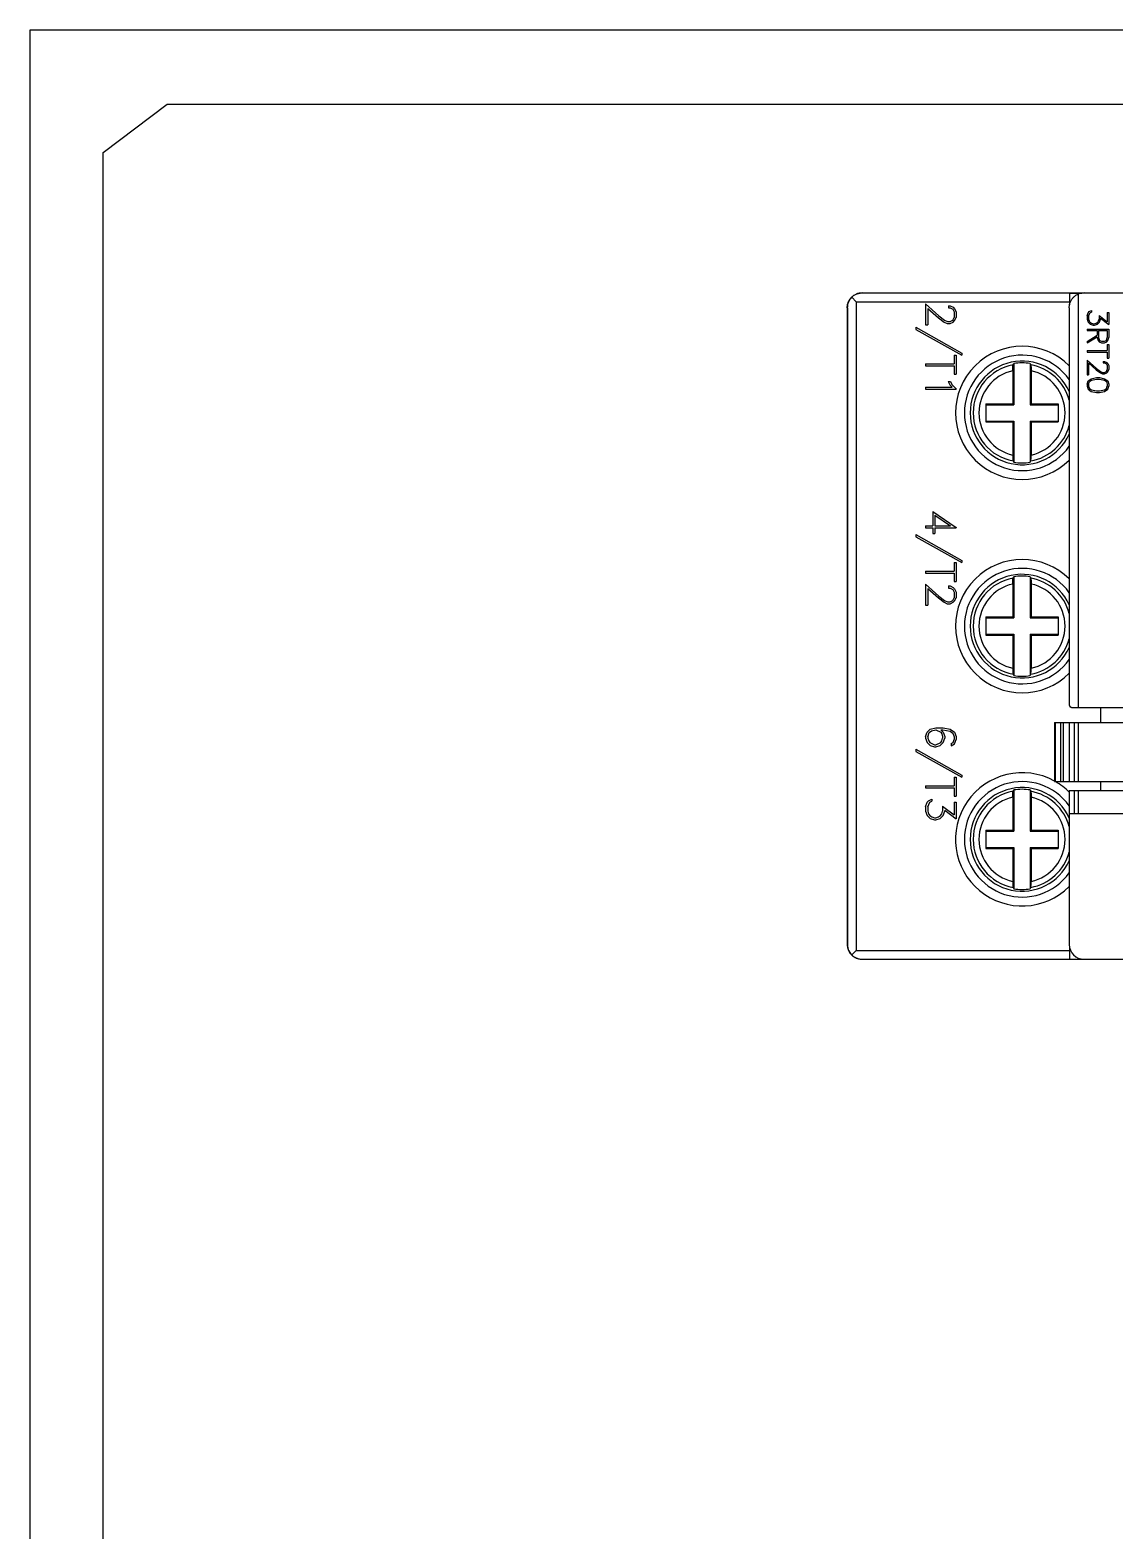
# Model space of a CAD drawing. Header units: millimetres. Extents: x -72 to 2978, y -1067 to 2817.
# Drawn here: x 1420.3 to 1493.6, y 834.1 to 935.5 of the extents above; entities that cross this region are included whole.
import ezdxf

# ---------------------------------------------------------------- set-up
doc = ezdxf.new("R2010")
doc.units = ezdxf.units.MM
doc.layers.add('10000_FRONT', color=7, linetype='Continuous')

msp = doc.modelspace()

# ---------------------------------------------------------------- linework, layer by layer
for p, q in [((1420.29, 935.51), (1729.28, 935.51)), ((1420.29, 635.51), (1420.29, 935.51))]:
    msp.add_line(p, q)
at = {"color": 30, "true_color": 0xf8991e}
for p, q in [((1425.22, 927.23), (1429.55, 930.51)), ((1429.55, 930.51), (1721.75, 930.51)), ((1425.22, 641.64), (1425.22, 927.23))]:
    msp.add_line(p, q, dxfattribs=at)
at = {"layer": '10000_FRONT', "color": 7, "linetype": 'Continuous', "lineweight": 25}
for p, q in [((1475.66, 917.33), (1475.69, 917.37)), ((1475.67, 917.33), (1475.7, 917.38)), ((1475.69, 917.37), (1475.72, 917.41)), ((1475.7, 917.38), (1475.74, 917.42)), ((1475.72, 917.41), (1475.76, 917.45)), ((1475.74, 917.42), (1475.78, 917.46)), ((1475.76, 917.45), (1475.8, 917.49)), ((1475.78, 917.46), (1475.82, 917.5)), ((1475.78, 917.46), (1476.09, 917.15)), ((1475.8, 917.49), (1475.84, 917.52)), ((1475.82, 917.5), (1475.86, 917.54)), ((1475.84, 917.52), (1475.88, 917.56)), ((1475.86, 917.54), (1475.91, 917.57)), ((1475.88, 917.56), (1475.93, 917.59)), ((1475.91, 917.57), (1475.95, 917.6)), ((1475.93, 917.59), (1475.98, 917.62)), ((1475.95, 917.6), (1476, 917.62)), ((1475.98, 917.62), (1476.03, 917.65)), ((1476, 917.62), (1476.04, 917.65)), ((1476.03, 917.65), (1476.08, 917.67)), ((1476.04, 917.65), (1476.09, 917.67)), ((1476.08, 917.67), (1476.08, 917.67)), ((1476.09, 917.67), (1476.14, 917.69)), ((1476.14, 917.69), (1476.19, 917.71)), ((1476.19, 917.71), (1476.24, 917.72)), ((1476.24, 917.72), (1476.29, 917.73)), ((1476.29, 917.73), (1476.34, 917.74)), ((1476.34, 917.74), (1476.39, 917.75)), ((1476.39, 917.75), (1476.44, 917.75)), ((1476.44, 917.75), (1476.49, 917.75)), ((1476.48, 917.75), (1476.49, 917.75)), ((1476.49, 917.75), (1490.49, 917.75)), ((1490.49, 917.75), (1490.49, 917.15)), ((1490.49, 917.75), (1544.47, 917.75)), ((1490.49, 917.74), (1491.33, 917.74)), ((1490.65, 917.33), (1490.68, 917.37)), ((1490.68, 917.37), (1490.71, 917.41)), ((1490.71, 917.41), (1490.75, 917.45)), ((1490.75, 917.45), (1490.79, 917.49)), ((1490.79, 917.49), (1490.83, 917.52)), ((1490.83, 917.52), (1490.87, 917.56)), ((1490.87, 917.56), (1490.92, 917.59)), ((1490.92, 917.59), (1490.97, 917.62)), ((1490.97, 917.62), (1491.02, 917.65)), ((1491.02, 917.65), (1491.07, 917.67)), ((1491.07, 917.67), (1491.07, 889.75)), ((1492.58, 917.75), (1492.58, 917.75)), ((1475.48, 916.84), (1475.49, 916.89)), ((1475.48, 916.8), (1475.48, 916.84)), ((1475.48, 916.75), (1475.48, 916.8)), ((1475.48, 916.75), (1475.48, 873.76)), ((1475.49, 916.93), (1475.5, 916.98)), ((1475.49, 916.89), (1475.49, 916.93)), ((1475.49, 916.85), (1475.5, 916.9)), ((1475.49, 916.8), (1475.49, 916.85)), ((1475.49, 916.75), (1475.49, 916.8)), ((1475.49, 916.75), (1475.49, 873.75)), ((1475.5, 916.98), (1475.52, 917.03)), ((1475.5, 916.9), (1475.51, 916.95)), ((1475.51, 916.95), (1475.52, 917)), ((1475.52, 917.03), (1475.53, 917.07)), ((1475.52, 917), (1475.53, 917.05)), ((1475.53, 917.07), (1475.55, 917.12)), ((1475.53, 917.05), (1475.55, 917.1)), ((1475.55, 917.12), (1475.56, 917.16)), ((1475.55, 917.1), (1475.57, 917.15)), ((1475.56, 917.16), (1475.59, 917.21)), ((1475.57, 917.15), (1475.59, 917.2)), ((1475.59, 917.21), (1475.61, 917.25)), ((1475.59, 917.2), (1475.62, 917.24)), ((1475.61, 917.25), (1475.63, 917.29)), ((1475.62, 917.24), (1475.64, 917.29)), ((1475.63, 917.29), (1475.66, 917.33)), ((1475.64, 917.29), (1475.67, 917.33)), ((1476.09, 917.15), (1476.09, 873.35)), ((1476.09, 917.15), (1490.49, 917.15)), ((1480.77, 917.01), (1480.77, 915.59)), ((1480.77, 917.01), (1481.67, 916.2)), ((1480.91, 916.71), (1480.91, 915.59)), ((1480.91, 916.71), (1481.64, 916.08)), ((1482.31, 916.88), (1482.31, 916.74)), ((1482.31, 916.88), (1482.43, 916.88)), ((1482.31, 916.74), (1482.42, 916.74)), ((1482.42, 916.74), (1482.6, 916.65)), ((1482.43, 916.88), (1482.63, 916.78)), ((1482.6, 916.65), (1482.69, 916.47)), ((1482.63, 916.78), (1482.73, 916.68)), ((1482.69, 916.47), (1482.69, 916.1)), ((1482.73, 916.68), (1482.83, 916.48)), ((1482.83, 916.48), (1482.83, 916.09)), ((1490.47, 916.84), (1490.48, 916.89)), ((1490.47, 916.8), (1490.47, 916.84)), ((1490.47, 916.75), (1490.47, 916.8)), ((1490.47, 916.75), (1490.47, 889.95)), ((1490.48, 916.93), (1490.49, 916.98)), ((1490.48, 916.89), (1490.48, 916.93)), ((1490.49, 917.15), (1490.49, 916.95)), ((1490.49, 916.98), (1490.51, 917.03)), ((1490.51, 917.03), (1490.52, 917.07)), ((1490.52, 917.07), (1490.54, 917.12)), ((1490.54, 917.12), (1490.55, 917.16)), ((1490.55, 917.16), (1490.58, 917.21)), ((1490.58, 917.21), (1490.6, 917.25)), ((1490.6, 917.25), (1490.62, 917.29)), ((1490.62, 917.29), (1490.65, 917.33)), ((1491.67, 916.2), (1491.74, 916.41)), ((1491.74, 916.41), (1491.81, 916.49)), ((1491.77, 916.19), (1491.88, 916.42)), ((1491.81, 916.49), (1491.97, 916.57)), ((1491.88, 916.42), (1491.97, 916.46)), ((1491.97, 916.57), (1491.97, 916.46)), ((1493.04, 916.42), (1493.04, 915.8)), ((1493.04, 916.42), (1493.14, 916.42)), ((1493.14, 916.42), (1493.14, 915.61)), ((1480.1, 915.44), (1480.1, 915.29)), ((1480.1, 915.44), (1483.22, 913.69)), ((1480.77, 915.59), (1480.91, 915.59)), ((1481.64, 916.08), (1482.03, 915.78)), ((1481.67, 916.2), (1482.05, 915.92)), ((1482.03, 915.78), (1482.23, 915.69)), ((1482.05, 915.92), (1482.24, 915.83)), ((1482.23, 915.69), (1482.43, 915.69)), ((1482.24, 915.83), (1482.42, 915.83)), ((1482.42, 915.83), (1482.6, 915.92)), ((1482.43, 915.69), (1482.63, 915.78)), ((1482.6, 915.92), (1482.69, 916.1)), ((1482.63, 915.78), (1482.73, 915.89)), ((1482.73, 915.89), (1482.83, 916.09)), ((1491.67, 916.2), (1491.67, 915.99)), ((1491.67, 915.99), (1491.74, 915.78)), ((1491.74, 915.78), (1491.88, 915.64)), ((1491.77, 916.19), (1491.77, 915.99)), ((1491.77, 915.99), (1491.81, 915.86)), ((1491.81, 915.86), (1491.87, 915.77)), ((1491.87, 915.77), (1491.97, 915.71)), ((1491.88, 915.64), (1492.09, 915.57)), ((1491.97, 915.71), (1492.1, 915.66)), ((1492.09, 915.57), (1492.17, 915.57)), ((1492.1, 915.66), (1492.16, 915.66)), ((1492.16, 915.66), (1492.29, 915.71)), ((1492.17, 915.57), (1492.38, 915.64)), ((1492.29, 915.71), (1492.39, 915.77)), ((1492.38, 915.64), (1492.52, 915.78)), ((1492.39, 915.77), (1492.45, 915.86)), ((1492.45, 915.86), (1492.49, 915.99)), ((1492.49, 916.23), (1492.49, 915.99)), ((1492.49, 916.23), (1493.04, 915.8)), ((1492.52, 915.78), (1492.59, 915.99)), ((1492.59, 916.04), (1492.59, 915.99)), ((1492.59, 916.04), (1493.14, 915.61)), ((1480.1, 915.29), (1483.22, 913.54)), ((1491.67, 915.31), (1491.67, 915.21)), ((1491.67, 915.31), (1493.14, 915.31)), ((1491.67, 915.21), (1492.36, 915.21)), ((1491.67, 914.48), (1492.36, 914.89)), ((1491.67, 914.38), (1492.36, 914.79)), ((1491.67, 914.48), (1491.67, 914.38)), ((1492.36, 915.21), (1492.36, 914.89)), ((1492.36, 914.79), (1492.36, 914.74)), ((1492.36, 914.74), (1492.43, 914.53)), ((1492.43, 914.53), (1492.5, 914.46)), ((1492.45, 915.21), (1492.45, 914.75)), ((1492.45, 915.21), (1493.04, 915.21)), ((1492.45, 914.75), (1492.52, 914.55)), ((1492.5, 914.46), (1492.64, 914.39)), ((1492.52, 914.55), (1492.65, 914.49)), ((1492.64, 914.39), (1492.85, 914.39)), ((1492.65, 914.49), (1492.85, 914.49)), ((1492.85, 914.49), (1492.98, 914.55)), ((1492.85, 914.39), (1493, 914.46)), ((1492.98, 914.55), (1493.04, 914.75)), ((1493, 914.46), (1493.07, 914.53)), ((1493.04, 915.21), (1493.04, 914.75)), ((1493.07, 914.53), (1493.14, 914.74)), ((1493.14, 915.31), (1493.14, 914.74)), ((1482.69, 913.55), (1482.69, 912.97)), ((1482.69, 913.55), (1482.83, 913.55)), ((1482.83, 913.55), (1482.83, 912.26)), ((1483.22, 913.69), (1483.22, 913.54)), ((1491.67, 913.86), (1491.67, 913.76)), ((1491.67, 913.86), (1493.04, 913.86)), ((1491.67, 913.76), (1493.04, 913.76)), ((1493.04, 914.27), (1493.04, 913.86)), ((1493.04, 914.27), (1493.14, 914.27)), ((1493.04, 913.76), (1493.04, 913.35)), ((1493.04, 913.35), (1493.14, 913.35)), ((1493.14, 914.27), (1493.14, 913.35)), ((1480.77, 912.97), (1480.77, 912.83)), ((1480.77, 912.97), (1482.69, 912.97)), ((1480.77, 912.83), (1482.69, 912.83)), ((1482.69, 912.83), (1482.69, 912.26)), ((1486.66, 912.6), (1486.67, 912.62)), ((1486.66, 912.57), (1486.66, 912.6)), ((1486.66, 912.55), (1486.66, 912.57)), ((1486.66, 912.52), (1486.66, 912.55)), ((1486.66, 912.49), (1486.66, 912.52)), ((1486.66, 912.49), (1486.66, 910.27)), ((1486.67, 912.85), (1486.68, 912.86)), ((1486.67, 912.83), (1486.67, 912.85)), ((1486.67, 912.81), (1486.67, 912.83)), ((1486.67, 912.8), (1486.67, 912.81)), ((1486.67, 912.78), (1486.67, 912.8)), ((1486.67, 912.76), (1486.67, 912.78)), ((1486.67, 912.74), (1486.67, 912.76)), ((1486.67, 912.72), (1486.67, 912.74)), ((1486.67, 912.69), (1486.67, 912.72)), ((1486.67, 912.67), (1486.67, 912.69)), ((1486.67, 912.65), (1486.67, 912.67)), ((1486.67, 912.62), (1486.67, 912.65)), ((1486.68, 912.9), (1486.69, 912.92)), ((1486.68, 912.9), (1486.68, 912.9)), ((1486.68, 912.89), (1486.68, 912.9)), ((1486.68, 912.89), (1486.68, 912.89)), ((1486.68, 912.88), (1486.68, 912.89)), ((1486.68, 912.87), (1486.68, 912.88)), ((1486.68, 912.86), (1486.68, 912.87)), ((1486.69, 912.92), (1486.7, 912.93)), ((1486.7, 912.94), (1486.71, 912.95)), ((1486.7, 912.93), (1486.7, 912.94)), ((1486.71, 912.96), (1486.72, 912.97)), ((1486.71, 912.95), (1486.71, 912.96)), ((1486.72, 912.97), (1486.73, 912.99)), ((1486.73, 912.99), (1486.73, 910.2)), ((1487.83, 912.99), (1487.83, 910.2)), ((1487.83, 912.99), (1487.83, 912.97)), ((1487.83, 912.97), (1487.84, 912.96)), ((1487.84, 912.96), (1487.85, 912.95)), ((1487.85, 912.95), (1487.85, 912.94)), ((1487.85, 912.94), (1487.86, 912.93)), ((1487.86, 912.93), (1487.86, 912.92)), ((1487.86, 912.92), (1487.87, 912.9)), ((1487.87, 912.9), (1487.87, 912.89)), ((1487.87, 912.9), (1487.87, 912.9)), ((1487.87, 912.89), (1487.88, 912.88)), ((1487.88, 912.88), (1487.88, 912.87)), ((1487.88, 912.87), (1487.88, 912.86)), ((1487.88, 912.86), (1487.88, 912.84)), ((1487.88, 912.84), (1487.88, 912.82)), ((1487.88, 912.82), (1487.88, 912.8)), ((1487.88, 912.8), (1487.88, 912.78)), ((1487.88, 912.78), (1487.89, 912.76)), ((1487.89, 912.76), (1487.89, 912.73)), ((1487.89, 912.73), (1487.89, 912.7)), ((1487.89, 912.7), (1487.89, 912.68)), ((1487.89, 912.68), (1487.89, 912.65)), ((1487.89, 912.65), (1487.89, 912.62)), ((1487.89, 912.62), (1487.89, 912.59)), ((1487.89, 912.59), (1487.89, 912.56)), ((1487.89, 912.56), (1487.89, 912.52)), ((1487.89, 912.52), (1487.89, 912.49)), ((1487.89, 912.49), (1487.89, 910.27)), ((1491.67, 913.22), (1491.67, 912.21)), ((1491.67, 913.22), (1492.31, 912.65)), ((1491.77, 913.02), (1491.77, 912.21)), ((1491.77, 913.02), (1492.29, 912.56)), ((1492.29, 912.56), (1492.57, 912.35)), ((1492.31, 912.65), (1492.58, 912.45)), ((1492.57, 912.35), (1492.71, 912.28)), ((1492.58, 912.45), (1492.72, 912.38)), ((1492.72, 912.38), (1492.85, 912.38)), ((1492.77, 913.13), (1492.77, 913.04)), ((1492.77, 913.13), (1492.86, 913.13)), ((1492.77, 913.04), (1492.85, 913.04)), ((1492.85, 913.04), (1492.98, 912.97)), ((1492.85, 912.38), (1492.98, 912.44)), ((1492.85, 912.28), (1493, 912.35)), ((1492.86, 913.13), (1493, 913.06)), ((1492.98, 912.97), (1493.04, 912.84)), ((1492.98, 912.44), (1493.04, 912.57)), ((1493, 913.06), (1493.07, 912.99)), ((1493, 912.35), (1493.07, 912.42)), ((1493.04, 912.84), (1493.04, 912.57)), ((1493.07, 912.99), (1493.14, 912.85)), ((1493.07, 912.42), (1493.14, 912.57)), ((1493.14, 912.85), (1493.14, 912.57)), ((1480.77, 911.38), (1480.77, 911.25)), ((1480.77, 911.38), (1482.56, 911.38)), ((1482.29, 911.77), (1482.41, 911.54)), ((1482.29, 911.77), (1482.44, 911.77)), ((1482.41, 911.54), (1482.56, 911.38)), ((1482.44, 911.77), (1482.54, 911.57)), ((1482.54, 911.57), (1482.83, 911.27)), ((1482.69, 912.26), (1482.83, 912.26)), ((1491.67, 912.21), (1491.77, 912.21)), ((1491.67, 911.6), (1491.74, 911.81)), ((1491.67, 911.6), (1491.67, 911.46)), ((1491.67, 911.46), (1491.74, 911.25)), ((1491.74, 911.81), (1491.95, 911.96)), ((1491.77, 911.6), (1491.83, 911.77)), ((1491.77, 911.6), (1491.77, 911.46)), ((1491.77, 911.46), (1491.83, 911.29)), ((1491.83, 911.77), (1491.97, 911.86)), ((1491.83, 911.29), (1491.97, 911.2)), ((1491.95, 911.96), (1492.3, 912.03)), ((1491.97, 911.86), (1492.31, 911.93)), ((1492.3, 912.03), (1492.51, 912.03)), ((1492.31, 911.93), (1492.51, 911.93)), ((1492.51, 912.03), (1492.86, 911.96)), ((1492.51, 911.93), (1492.85, 911.86)), ((1492.71, 912.28), (1492.85, 912.28)), ((1492.85, 911.86), (1492.99, 911.77)), ((1492.85, 911.2), (1492.99, 911.29)), ((1492.86, 911.96), (1493.07, 911.81)), ((1492.99, 911.77), (1493.04, 911.6)), ((1492.99, 911.29), (1493.04, 911.46)), ((1493.04, 911.6), (1493.04, 911.46)), ((1493.07, 911.81), (1493.14, 911.6)), ((1493.07, 911.25), (1493.14, 911.46)), ((1493.14, 911.6), (1493.14, 911.46)), ((1480.77, 911.25), (1482.83, 911.25)), ((1482.83, 911.27), (1482.83, 911.25)), ((1491.74, 911.25), (1491.95, 911.1)), ((1491.95, 911.1), (1492.3, 911.03)), ((1491.97, 911.2), (1492.31, 911.13)), ((1492.3, 911.03), (1492.51, 911.03)), ((1492.31, 911.13), (1492.51, 911.13)), ((1492.51, 911.13), (1492.85, 911.2)), ((1492.51, 911.03), (1492.86, 911.1)), ((1492.86, 911.1), (1493.07, 911.25)), ((1484.83, 910.27), (1484.83, 909.04)), ((1484.83, 910.27), (1486.66, 910.27)), ((1484.83, 910.2), (1486.73, 910.2)), ((1486.66, 910.27), (1486.73, 910.2)), ((1487.83, 910.2), (1487.89, 910.27)), ((1487.83, 910.2), (1489.73, 910.2)), ((1487.89, 910.27), (1489.73, 910.27)), ((1489.73, 910.27), (1489.73, 909.04)), ((1484.83, 909.1), (1486.73, 909.1)), ((1484.83, 909.04), (1486.66, 909.04)), ((1486.66, 909.04), (1486.73, 909.1)), ((1486.66, 909.04), (1486.66, 906.81)), ((1486.73, 909.1), (1486.73, 906.32)), ((1487.83, 909.1), (1487.83, 906.32)), ((1487.83, 909.1), (1487.89, 909.04)), ((1487.83, 909.1), (1489.73, 909.1)), ((1487.89, 909.04), (1487.89, 906.81)), ((1487.89, 909.04), (1489.73, 909.04)), ((1486.66, 906.81), (1486.66, 906.78)), ((1486.66, 906.78), (1486.66, 906.75)), ((1486.66, 906.75), (1486.66, 906.72)), ((1486.66, 906.72), (1486.67, 906.69)), ((1486.67, 906.69), (1486.67, 906.66)), ((1486.67, 906.66), (1486.67, 906.63)), ((1486.67, 906.63), (1486.67, 906.6)), ((1486.67, 906.6), (1486.67, 906.57)), ((1486.67, 906.57), (1486.67, 906.55)), ((1486.67, 906.55), (1486.67, 906.53)), ((1486.67, 906.53), (1486.67, 906.5)), ((1486.67, 906.5), (1486.67, 906.48)), ((1486.67, 906.48), (1486.67, 906.46)), ((1486.67, 906.46), (1486.68, 906.45)), ((1486.68, 906.45), (1486.68, 906.43)), ((1486.68, 906.43), (1486.68, 906.42)), ((1486.68, 906.42), (1486.68, 906.41)), ((1486.68, 906.41), (1486.68, 906.41)), ((1486.68, 906.41), (1486.68, 906.4)), ((1486.68, 906.4), (1486.69, 906.39)), ((1486.69, 906.39), (1486.7, 906.38)), ((1486.7, 906.38), (1486.7, 906.37)), ((1486.7, 906.37), (1486.71, 906.36)), ((1486.71, 906.36), (1486.71, 906.34)), ((1486.71, 906.34), (1486.72, 906.33)), ((1486.72, 906.33), (1486.73, 906.32)), ((1487.83, 906.33), (1487.84, 906.34)), ((1487.83, 906.32), (1487.83, 906.33)), ((1487.84, 906.34), (1487.85, 906.36)), ((1487.85, 906.37), (1487.86, 906.38)), ((1487.85, 906.36), (1487.85, 906.37)), ((1487.86, 906.39), (1487.87, 906.4)), ((1487.86, 906.38), (1487.86, 906.39)), ((1487.87, 906.41), (1487.88, 906.42)), ((1487.87, 906.4), (1487.87, 906.41)), ((1487.87, 906.41), (1487.87, 906.41)), ((1487.88, 906.53), (1487.89, 906.55)), ((1487.88, 906.51), (1487.88, 906.53)), ((1487.88, 906.49), (1487.88, 906.51)), ((1487.88, 906.48), (1487.88, 906.49)), ((1487.88, 906.46), (1487.88, 906.48)), ((1487.88, 906.45), (1487.88, 906.46)), ((1487.88, 906.44), (1487.88, 906.45)), ((1487.88, 906.43), (1487.88, 906.44)), ((1487.88, 906.42), (1487.88, 906.43)), ((1487.89, 906.79), (1487.89, 906.81)), ((1487.89, 906.76), (1487.89, 906.79)), ((1487.89, 906.73), (1487.89, 906.76)), ((1487.89, 906.71), (1487.89, 906.73)), ((1487.89, 906.68), (1487.89, 906.71)), ((1487.89, 906.66), (1487.89, 906.68)), ((1487.89, 906.64), (1487.89, 906.66)), ((1487.89, 906.61), (1487.89, 906.64)), ((1487.89, 906.59), (1487.89, 906.61)), ((1487.89, 906.57), (1487.89, 906.59)), ((1487.89, 906.55), (1487.89, 906.57)), ((1481.26, 903), (1481.26, 902.02)), ((1481.26, 903), (1482.83, 901.91)), ((1481.4, 902.75), (1481.4, 902.02)), ((1481.4, 902.75), (1482.46, 902.02)), ((1480.1, 901.44), (1480.1, 901.29)), ((1480.1, 901.44), (1483.22, 899.69)), ((1480.1, 901.29), (1483.22, 899.54)), ((1480.77, 902.02), (1480.77, 901.88)), ((1480.77, 902.02), (1481.26, 902.02)), ((1480.77, 901.88), (1481.26, 901.88)), ((1481.26, 901.88), (1481.26, 901.5)), ((1481.26, 901.5), (1481.4, 901.5)), ((1481.4, 902.02), (1482.46, 902.02)), ((1481.4, 901.88), (1481.4, 901.5)), ((1481.4, 901.88), (1482.83, 901.88)), ((1482.83, 901.91), (1482.83, 901.88)), ((1482.69, 899.55), (1482.69, 898.97)), ((1482.69, 899.55), (1482.83, 899.55)), ((1482.83, 899.55), (1482.83, 898.26)), ((1483.22, 899.69), (1483.22, 899.54)), ((1480.77, 898.97), (1480.77, 898.83)), ((1480.77, 898.97), (1482.69, 898.97)), ((1480.77, 898.83), (1482.69, 898.83)), ((1482.69, 898.83), (1482.69, 898.26)), ((1482.69, 898.26), (1482.83, 898.26)), ((1486.66, 898.2), (1486.67, 898.22)), ((1486.66, 898.17), (1486.66, 898.2)), ((1486.66, 898.15), (1486.66, 898.17)), ((1486.66, 898.12), (1486.66, 898.15)), ((1486.66, 898.09), (1486.66, 898.12)), ((1486.67, 898.45), (1486.68, 898.46)), ((1486.67, 898.43), (1486.67, 898.45)), ((1486.67, 898.41), (1486.67, 898.43)), ((1486.67, 898.4), (1486.67, 898.41)), ((1486.67, 898.38), (1486.67, 898.4)), ((1486.67, 898.36), (1486.67, 898.38)), ((1486.67, 898.34), (1486.67, 898.36)), ((1486.67, 898.32), (1486.67, 898.34)), ((1486.67, 898.29), (1486.67, 898.32)), ((1486.67, 898.27), (1486.67, 898.29)), ((1486.67, 898.25), (1486.67, 898.27)), ((1486.67, 898.22), (1486.67, 898.25)), ((1486.68, 898.5), (1486.69, 898.52)), ((1486.68, 898.5), (1486.68, 898.5)), ((1486.68, 898.49), (1486.68, 898.5)), ((1486.68, 898.49), (1486.68, 898.49)), ((1486.68, 898.48), (1486.68, 898.49)), ((1486.68, 898.47), (1486.68, 898.48)), ((1486.68, 898.46), (1486.68, 898.47)), ((1486.69, 898.52), (1486.7, 898.53)), ((1486.7, 898.54), (1486.71, 898.55)), ((1486.7, 898.53), (1486.7, 898.54)), ((1486.71, 898.56), (1486.72, 898.57)), ((1486.71, 898.55), (1486.71, 898.56)), ((1486.72, 898.57), (1486.73, 898.59)), ((1486.73, 898.59), (1486.73, 895.8)), ((1487.83, 898.59), (1487.83, 895.8)), ((1487.83, 898.59), (1487.83, 898.57)), ((1487.83, 898.57), (1487.84, 898.56)), ((1487.84, 898.56), (1487.85, 898.55)), ((1487.85, 898.55), (1487.85, 898.54)), ((1487.85, 898.54), (1487.86, 898.53)), ((1487.86, 898.53), (1487.86, 898.52)), ((1487.86, 898.52), (1487.87, 898.5)), ((1487.87, 898.5), (1487.87, 898.49)), ((1487.87, 898.5), (1487.87, 898.5)), ((1487.87, 898.49), (1487.88, 898.48)), ((1487.88, 898.48), (1487.88, 898.47)), ((1487.88, 898.47), (1487.88, 898.46)), ((1487.88, 898.46), (1487.88, 898.44)), ((1487.88, 898.44), (1487.88, 898.42)), ((1487.88, 898.42), (1487.88, 898.4)), ((1487.88, 898.4), (1487.88, 898.38)), ((1487.88, 898.38), (1487.89, 898.36)), ((1487.89, 898.36), (1487.89, 898.33)), ((1487.89, 898.33), (1487.89, 898.3)), ((1487.89, 898.3), (1487.89, 898.28)), ((1487.89, 898.28), (1487.89, 898.25)), ((1487.89, 898.25), (1487.89, 898.22)), ((1487.89, 898.22), (1487.89, 898.19)), ((1487.89, 898.19), (1487.89, 898.16)), ((1487.89, 898.16), (1487.89, 898.12)), ((1487.89, 898.12), (1487.89, 898.09)), ((1480.77, 898.08), (1480.77, 896.66)), ((1480.77, 898.08), (1481.67, 897.28)), ((1480.91, 897.79), (1480.91, 896.66)), ((1480.91, 897.79), (1481.64, 897.15)), ((1481.64, 897.15), (1482.03, 896.86)), ((1481.67, 897.28), (1482.05, 896.99)), ((1482.31, 897.96), (1482.31, 897.82)), ((1482.31, 897.96), (1482.43, 897.96)), ((1482.31, 897.82), (1482.42, 897.82)), ((1482.42, 897.82), (1482.6, 897.72)), ((1482.43, 897.96), (1482.63, 897.86)), ((1482.6, 897.72), (1482.69, 897.54)), ((1482.6, 896.99), (1482.69, 897.17)), ((1482.63, 897.86), (1482.73, 897.76)), ((1482.69, 897.54), (1482.69, 897.17)), ((1482.73, 897.76), (1482.83, 897.55)), ((1482.73, 896.96), (1482.83, 897.16)), ((1482.83, 897.55), (1482.83, 897.16)), ((1486.66, 898.09), (1486.66, 895.87)), ((1487.89, 898.09), (1487.89, 895.87)), ((1480.77, 896.66), (1480.91, 896.66)), ((1482.03, 896.86), (1482.23, 896.76)), ((1482.05, 896.99), (1482.24, 896.9)), ((1482.23, 896.76), (1482.43, 896.76)), ((1482.24, 896.9), (1482.42, 896.9)), ((1482.42, 896.9), (1482.6, 896.99)), ((1482.43, 896.76), (1482.63, 896.86)), ((1482.63, 896.86), (1482.73, 896.96)), ((1484.83, 895.87), (1484.83, 894.64)), ((1484.83, 895.87), (1486.66, 895.87)), ((1484.83, 895.8), (1486.73, 895.8)), ((1486.66, 895.87), (1486.73, 895.8)), ((1487.83, 895.8), (1487.89, 895.87)), ((1487.83, 895.8), (1489.73, 895.8)), ((1487.89, 895.87), (1489.73, 895.87)), ((1489.73, 895.87), (1489.73, 894.64)), ((1484.83, 894.7), (1486.73, 894.7)), ((1484.83, 894.64), (1486.66, 894.64)), ((1486.66, 894.64), (1486.73, 894.7)), ((1486.66, 894.64), (1486.66, 892.41)), ((1486.73, 894.7), (1486.73, 891.92)), ((1487.83, 894.7), (1487.83, 891.92)), ((1487.83, 894.7), (1487.89, 894.64)), ((1487.83, 894.7), (1489.73, 894.7)), ((1487.89, 894.64), (1487.89, 892.41)), ((1487.89, 894.64), (1489.73, 894.64)), ((1486.66, 892.41), (1486.66, 892.38)), ((1486.66, 892.38), (1486.66, 892.35)), ((1486.66, 892.35), (1486.66, 892.32)), ((1486.66, 892.32), (1486.67, 892.29)), ((1486.67, 892.29), (1486.67, 892.26)), ((1486.67, 892.26), (1486.67, 892.23)), ((1486.67, 892.23), (1486.67, 892.2)), ((1486.67, 892.2), (1486.67, 892.17)), ((1486.67, 892.17), (1486.67, 892.15)), ((1486.67, 892.15), (1486.67, 892.13)), ((1486.67, 892.13), (1486.67, 892.1)), ((1486.67, 892.1), (1486.67, 892.08)), ((1486.67, 892.08), (1486.67, 892.06)), ((1486.67, 892.06), (1486.68, 892.05)), ((1486.68, 892.05), (1486.68, 892.03)), ((1486.68, 892.03), (1486.68, 892.02)), ((1487.88, 892.13), (1487.89, 892.15)), ((1487.88, 892.11), (1487.88, 892.13)), ((1487.88, 892.09), (1487.88, 892.11)), ((1487.88, 892.08), (1487.88, 892.09)), ((1487.88, 892.06), (1487.88, 892.08)), ((1487.88, 892.05), (1487.88, 892.06)), ((1487.88, 892.04), (1487.88, 892.05)), ((1487.88, 892.03), (1487.88, 892.04)), ((1487.89, 892.39), (1487.89, 892.41)), ((1487.89, 892.36), (1487.89, 892.39)), ((1487.89, 892.33), (1487.89, 892.36)), ((1487.89, 892.31), (1487.89, 892.33)), ((1487.89, 892.28), (1487.89, 892.31)), ((1487.89, 892.26), (1487.89, 892.28)), ((1487.89, 892.24), (1487.89, 892.26)), ((1487.89, 892.21), (1487.89, 892.24)), ((1487.89, 892.19), (1487.89, 892.21)), ((1487.89, 892.17), (1487.89, 892.19)), ((1487.89, 892.15), (1487.89, 892.17)), ((1486.68, 892.02), (1486.68, 892.01)), ((1486.68, 892.01), (1486.68, 892.01)), ((1486.68, 892.01), (1486.68, 892)), ((1486.68, 892), (1486.69, 891.99)), ((1486.69, 891.99), (1486.7, 891.98)), ((1486.7, 891.98), (1486.7, 891.97)), ((1486.7, 891.97), (1486.71, 891.96)), ((1486.71, 891.96), (1486.71, 891.94)), ((1486.71, 891.94), (1486.72, 891.93)), ((1486.72, 891.93), (1486.73, 891.92)), ((1487.83, 891.93), (1487.84, 891.94)), ((1487.83, 891.92), (1487.83, 891.93)), ((1487.84, 891.94), (1487.85, 891.96)), ((1487.85, 891.97), (1487.86, 891.98)), ((1487.85, 891.96), (1487.85, 891.97)), ((1487.86, 891.99), (1487.87, 892)), ((1487.86, 891.98), (1487.86, 891.99)), ((1487.87, 892.01), (1487.88, 892.02)), ((1487.87, 892), (1487.87, 892.01)), ((1487.87, 892.01), (1487.87, 892.01)), ((1487.88, 892.02), (1487.88, 892.03)), ((1490.47, 889.95), (1490.47, 889.93)), ((1490.47, 889.93), (1490.47, 889.92)), ((1490.47, 889.92), (1490.47, 889.9)), ((1490.47, 889.9), (1490.48, 889.88)), ((1490.48, 889.88), (1490.49, 889.86)), ((1490.49, 889.86), (1490.5, 889.85)), ((1490.5, 889.85), (1490.51, 889.83)), ((1490.51, 889.83), (1490.52, 889.81)), ((1490.52, 889.81), (1490.54, 889.8)), ((1490.54, 889.8), (1490.56, 889.79)), ((1490.56, 889.79), (1490.57, 889.78)), ((1490.57, 889.78), (1490.6, 889.77)), ((1490.6, 889.77), (1490.62, 889.76)), ((1490.62, 889.76), (1490.64, 889.75)), ((1490.64, 889.75), (1490.67, 889.75)), ((1490.67, 889.75), (1545.27, 889.75)), ((1492.59, 889.75), (1492.59, 888.75)), ((1480.77, 887.79), (1480.87, 888.08)), ((1480.87, 888.08), (1481.07, 888.28)), ((1480.91, 887.78), (1481, 888.06)), ((1481, 888.06), (1481.17, 888.17)), ((1481.07, 888.28), (1481.46, 888.38)), ((1481.17, 888.17), (1481.46, 888.24)), ((1481.46, 888.38), (1481.95, 888.38)), ((1481.46, 888.24), (1481.79, 888.08)), ((1481.79, 888.08), (1481.86, 887.97)), ((1481.8, 888.24), (1481.96, 888.08)), ((1481.8, 888.24), (1481.94, 888.24)), ((1481.94, 888.24), (1482.42, 888.15)), ((1481.95, 888.38), (1482.43, 888.29)), ((1481.96, 888.08), (1482.06, 887.79)), ((1482.42, 888.15), (1482.61, 888.02)), ((1482.43, 888.29), (1482.73, 888.09)), ((1482.61, 888.02), (1482.69, 887.78)), ((1482.73, 888.09), (1482.83, 887.79)), ((1489.47, 888.75), (1489.47, 884.75)), ((1489.47, 888.75), (1546.47, 888.75)), ((1489.52, 888.75), (1489.52, 884.75)), ((1489.87, 888.75), (1489.87, 884.75)), ((1490.07, 888.75), (1490.07, 884.75)), ((1490.47, 888.75), (1490.47, 884.75)), ((1490.8, 888.75), (1490.8, 884.75)), ((1491.07, 888.75), (1491.07, 884.75)), ((1480.77, 887.79), (1480.77, 887.69)), ((1480.77, 887.69), (1480.87, 887.39)), ((1480.87, 887.39), (1481.07, 887.19)), ((1480.91, 887.78), (1480.91, 887.69)), ((1480.91, 887.69), (1480.98, 887.51)), ((1480.98, 887.51), (1481.05, 887.39)), ((1481.05, 887.39), (1481.38, 887.23)), ((1481.07, 887.19), (1481.37, 887.09)), ((1481.37, 887.09), (1481.47, 887.09)), ((1481.38, 887.23), (1481.46, 887.23)), ((1481.46, 887.23), (1481.79, 887.39)), ((1481.47, 887.09), (1481.76, 887.19)), ((1481.76, 887.19), (1481.96, 887.39)), ((1481.79, 887.39), (1481.86, 887.51)), ((1481.86, 887.97), (1481.92, 887.78)), ((1481.86, 887.51), (1481.92, 887.69)), ((1481.92, 887.78), (1481.92, 887.69)), ((1481.96, 887.39), (1482.06, 887.69)), ((1482.06, 887.79), (1482.06, 887.69)), ((1482.5, 887.32), (1482.62, 887.38)), ((1482.5, 887.32), (1482.5, 887.17)), ((1482.5, 887.17), (1482.73, 887.29)), ((1482.62, 887.38), (1482.69, 887.6)), ((1482.69, 887.78), (1482.69, 887.6)), ((1482.73, 887.29), (1482.83, 887.59)), ((1482.83, 887.79), (1482.83, 887.59)), ((1480.1, 886.94), (1480.1, 886.79)), ((1480.1, 886.94), (1483.22, 885.19)), ((1480.1, 886.79), (1483.22, 885.04)), ((1482.69, 885.05), (1482.69, 884.47)), ((1482.69, 885.05), (1482.83, 885.05)), ((1482.83, 885.05), (1482.83, 883.76)), ((1483.22, 885.19), (1483.22, 885.04)), ((1480.77, 884.47), (1480.77, 884.33)), ((1480.77, 884.47), (1482.69, 884.47)), ((1480.77, 884.33), (1482.69, 884.33)), ((1482.69, 884.33), (1482.69, 883.76)), ((1486.67, 884.05), (1486.68, 884.06)), ((1486.67, 884.03), (1486.67, 884.05)), ((1486.67, 884.01), (1486.67, 884.03)), ((1486.67, 884), (1486.67, 884.01)), ((1486.67, 883.98), (1486.67, 884)), ((1486.67, 883.96), (1486.67, 883.98)), ((1486.67, 883.94), (1486.67, 883.96)), ((1486.67, 883.92), (1486.67, 883.94)), ((1486.68, 884.1), (1486.69, 884.12)), ((1486.68, 884.1), (1486.68, 884.1)), ((1486.68, 884.09), (1486.68, 884.1)), ((1486.68, 884.09), (1486.68, 884.09)), ((1486.68, 884.08), (1486.68, 884.09)), ((1486.68, 884.07), (1486.68, 884.08)), ((1486.68, 884.06), (1486.68, 884.07)), ((1486.69, 884.12), (1486.7, 884.13)), ((1486.7, 884.14), (1486.71, 884.15)), ((1486.7, 884.13), (1486.7, 884.14)), ((1486.71, 884.16), (1486.72, 884.17)), ((1486.71, 884.15), (1486.71, 884.16)), ((1486.72, 884.17), (1486.73, 884.19)), ((1486.73, 884.19), (1486.73, 881.4)), ((1487.83, 884.19), (1487.83, 881.4)), ((1487.83, 884.19), (1487.83, 884.17)), ((1487.83, 884.17), (1487.84, 884.16)), ((1487.84, 884.16), (1487.85, 884.15)), ((1487.85, 884.15), (1487.85, 884.14)), ((1487.85, 884.14), (1487.86, 884.13)), ((1487.86, 884.13), (1487.86, 884.12)), ((1487.86, 884.12), (1487.87, 884.1)), ((1487.87, 884.1), (1487.87, 884.09)), ((1487.87, 884.1), (1487.87, 884.1)), ((1487.87, 884.09), (1487.88, 884.08)), ((1487.88, 884.08), (1487.88, 884.07)), ((1487.88, 884.07), (1487.88, 884.06)), ((1487.88, 884.06), (1487.88, 884.04)), ((1487.88, 884.04), (1487.88, 884.02)), ((1487.88, 884.02), (1487.88, 884)), ((1487.88, 884), (1487.88, 883.98)), ((1487.88, 883.98), (1487.89, 883.96)), ((1487.89, 883.96), (1487.89, 883.93)), ((1487.89, 883.93), (1487.89, 883.9)), ((1489.47, 884.75), (1505.97, 884.75)), ((1490.47, 884.15), (1490.47, 882.6)), ((1490.47, 884.15), (1505.37, 884.15)), ((1490.8, 884.15), (1490.8, 882.6)), ((1491.07, 884.15), (1491.07, 882.6)), ((1492.59, 884.75), (1492.59, 884.15)), ((1480.77, 883.05), (1480.87, 883.35)), ((1480.77, 883.05), (1480.77, 882.76)), ((1480.87, 883.35), (1480.97, 883.45)), ((1480.91, 883.04), (1481.06, 883.35)), ((1480.91, 883.04), (1480.91, 882.76)), ((1480.97, 883.45), (1481.2, 883.57)), ((1481.06, 883.35), (1481.2, 883.42)), ((1481.2, 883.57), (1481.2, 883.42)), ((1481.92, 883.09), (1481.92, 882.76)), ((1481.92, 883.09), (1482.69, 882.5)), ((1482.69, 883.76), (1482.83, 883.76)), ((1482.69, 883.36), (1482.69, 882.5)), ((1482.69, 883.36), (1482.83, 883.36)), ((1482.83, 883.36), (1482.83, 882.23)), ((1486.66, 883.8), (1486.67, 883.82)), ((1486.66, 883.77), (1486.66, 883.8)), ((1486.66, 883.75), (1486.66, 883.77)), ((1486.66, 883.72), (1486.66, 883.75)), ((1486.66, 883.69), (1486.66, 883.72)), ((1486.66, 883.69), (1486.66, 881.47)), ((1486.67, 883.89), (1486.67, 883.92)), ((1486.67, 883.87), (1486.67, 883.89)), ((1486.67, 883.85), (1486.67, 883.87)), ((1486.67, 883.82), (1486.67, 883.85)), ((1487.89, 883.9), (1487.89, 883.88)), ((1487.89, 883.88), (1487.89, 883.85)), ((1487.89, 883.85), (1487.89, 883.82)), ((1487.89, 883.82), (1487.89, 883.79)), ((1487.89, 883.79), (1487.89, 883.76)), ((1487.89, 883.76), (1487.89, 883.72)), ((1487.89, 883.72), (1487.89, 883.69)), ((1487.89, 883.69), (1487.89, 881.47)), ((1480.77, 882.76), (1480.87, 882.46)), ((1480.87, 882.46), (1481.07, 882.26)), ((1480.91, 882.76), (1480.97, 882.58)), ((1480.97, 882.58), (1481.06, 882.45)), ((1481.06, 882.45), (1481.19, 882.37)), ((1481.07, 882.26), (1481.37, 882.16)), ((1481.19, 882.37), (1481.37, 882.3)), ((1481.37, 882.3), (1481.46, 882.3)), ((1481.37, 882.16), (1481.47, 882.16)), ((1481.46, 882.3), (1481.64, 882.37)), ((1481.47, 882.16), (1481.76, 882.26)), ((1481.64, 882.37), (1481.77, 882.45)), ((1481.76, 882.26), (1481.96, 882.46)), ((1481.77, 882.45), (1481.86, 882.58)), ((1481.86, 882.58), (1481.92, 882.76)), ((1481.96, 882.46), (1482.06, 882.76)), ((1482.06, 882.83), (1482.06, 882.76)), ((1482.06, 882.83), (1482.83, 882.23)), ((1490.47, 882.6), (1490.47, 873.75)), ((1490.47, 882.6), (1504.17, 882.6)), ((1484.83, 881.47), (1484.83, 880.24)), ((1484.83, 881.47), (1486.66, 881.47)), ((1484.83, 881.4), (1486.73, 881.4)), ((1486.66, 881.47), (1486.73, 881.4)), ((1487.83, 881.4), (1487.89, 881.47)), ((1487.83, 881.4), (1489.73, 881.4)), ((1487.89, 881.47), (1489.73, 881.47)), ((1489.73, 881.47), (1489.73, 880.24)), ((1484.83, 880.3), (1486.73, 880.3)), ((1484.83, 880.24), (1486.66, 880.24)), ((1486.66, 880.24), (1486.73, 880.3)), ((1486.66, 880.24), (1486.66, 878.01)), ((1486.73, 880.3), (1486.73, 877.52)), ((1487.83, 880.3), (1487.83, 877.52)), ((1487.83, 880.3), (1487.89, 880.24)), ((1487.83, 880.3), (1489.73, 880.3)), ((1487.89, 880.24), (1487.89, 878.01)), ((1487.89, 880.24), (1489.73, 880.24)), ((1486.66, 878.01), (1486.66, 877.98)), ((1486.66, 877.98), (1486.66, 877.95)), ((1486.66, 877.95), (1486.66, 877.92)), ((1486.66, 877.92), (1486.67, 877.89)), ((1486.67, 877.89), (1486.67, 877.86)), ((1486.67, 877.86), (1486.67, 877.83)), ((1487.89, 877.99), (1487.89, 878.01)), ((1487.89, 877.96), (1487.89, 877.99)), ((1487.89, 877.93), (1487.89, 877.96)), ((1487.89, 877.91), (1487.89, 877.93)), ((1487.89, 877.88), (1487.89, 877.91)), ((1487.89, 877.86), (1487.89, 877.88)), ((1487.89, 877.84), (1487.89, 877.86)), ((1487.89, 877.81), (1487.89, 877.84)), ((1486.67, 877.83), (1486.67, 877.8)), ((1486.67, 877.8), (1486.67, 877.77)), ((1486.67, 877.77), (1486.67, 877.75)), ((1486.67, 877.75), (1486.67, 877.73)), ((1486.67, 877.73), (1486.67, 877.7)), ((1486.67, 877.7), (1486.67, 877.68)), ((1486.67, 877.68), (1486.67, 877.66)), ((1486.67, 877.66), (1486.68, 877.65)), ((1486.68, 877.65), (1486.68, 877.63)), ((1486.68, 877.63), (1486.68, 877.62)), ((1486.68, 877.62), (1486.68, 877.61)), ((1486.68, 877.61), (1486.68, 877.61)), ((1486.68, 877.61), (1486.68, 877.6)), ((1486.68, 877.6), (1486.69, 877.59)), ((1486.69, 877.59), (1486.7, 877.58)), ((1486.7, 877.58), (1486.7, 877.57)), ((1486.7, 877.57), (1486.71, 877.56)), ((1486.71, 877.56), (1486.71, 877.54)), ((1486.71, 877.54), (1486.72, 877.53)), ((1486.72, 877.53), (1486.73, 877.52)), ((1487.83, 877.53), (1487.84, 877.54)), ((1487.83, 877.52), (1487.83, 877.53)), ((1487.84, 877.54), (1487.85, 877.56)), ((1487.85, 877.57), (1487.86, 877.58)), ((1487.85, 877.56), (1487.85, 877.57)), ((1487.86, 877.59), (1487.87, 877.6)), ((1487.86, 877.58), (1487.86, 877.59)), ((1487.87, 877.61), (1487.88, 877.62)), ((1487.87, 877.6), (1487.87, 877.61)), ((1487.87, 877.61), (1487.87, 877.61)), ((1487.88, 877.73), (1487.89, 877.75)), ((1487.88, 877.71), (1487.88, 877.73)), ((1487.88, 877.69), (1487.88, 877.71)), ((1487.88, 877.68), (1487.88, 877.69)), ((1487.88, 877.66), (1487.88, 877.68)), ((1487.88, 877.65), (1487.88, 877.66)), ((1487.88, 877.64), (1487.88, 877.65)), ((1487.88, 877.63), (1487.88, 877.64)), ((1487.88, 877.62), (1487.88, 877.63)), ((1487.89, 877.79), (1487.89, 877.81)), ((1487.89, 877.77), (1487.89, 877.79)), ((1487.89, 877.75), (1487.89, 877.77)), ((1475.48, 873.76), (1475.48, 873.75)), ((1475.48, 873.75), (1475.48, 873.71)), ((1475.48, 873.71), (1475.48, 873.66)), ((1475.48, 873.66), (1475.49, 873.62)), ((1475.49, 873.75), (1475.49, 873.71)), ((1475.49, 873.71), (1475.49, 873.66)), ((1475.49, 873.66), (1475.5, 873.61)), ((1475.49, 873.62), (1475.49, 873.57)), ((1475.49, 873.57), (1475.5, 873.53)), ((1475.5, 873.61), (1475.51, 873.56)), ((1475.5, 873.53), (1475.52, 873.48)), ((1475.51, 873.56), (1475.52, 873.51)), ((1475.52, 873.51), (1475.53, 873.46)), ((1475.52, 873.48), (1475.53, 873.43)), ((1475.53, 873.46), (1475.55, 873.41)), ((1475.53, 873.43), (1475.55, 873.39)), ((1475.55, 873.41), (1475.57, 873.36)), ((1475.55, 873.39), (1475.56, 873.34)), ((1475.56, 873.34), (1475.59, 873.3)), ((1475.57, 873.36), (1475.59, 873.31)), ((1475.59, 873.31), (1475.62, 873.26)), ((1475.59, 873.3), (1475.61, 873.26)), ((1475.61, 873.26), (1475.63, 873.22)), ((1475.62, 873.26), (1475.64, 873.22)), ((1475.63, 873.22), (1475.66, 873.17)), ((1475.64, 873.22), (1475.67, 873.17)), ((1475.66, 873.17), (1475.69, 873.14)), ((1475.67, 873.17), (1475.7, 873.13)), ((1475.69, 873.14), (1475.72, 873.1)), ((1475.7, 873.13), (1475.74, 873.09)), ((1475.72, 873.1), (1475.76, 873.06)), ((1475.74, 873.09), (1475.78, 873.05)), ((1475.76, 873.06), (1475.8, 873.02)), ((1475.78, 873.05), (1476.09, 873.35)), ((1475.78, 873.05), (1475.82, 873.01)), ((1475.8, 873.02), (1475.84, 872.98)), ((1475.82, 873.01), (1475.86, 872.97)), ((1475.84, 872.98), (1475.88, 872.95)), ((1475.86, 872.97), (1475.91, 872.94)), ((1475.88, 872.95), (1475.93, 872.92)), ((1475.91, 872.94), (1475.95, 872.91)), ((1475.93, 872.92), (1475.98, 872.89)), ((1475.95, 872.91), (1476, 872.88)), ((1475.98, 872.89), (1476.03, 872.86)), ((1476, 872.88), (1476.04, 872.86)), ((1476.03, 872.86), (1476.08, 872.84)), ((1476.04, 872.86), (1476.09, 872.83)), ((1476.08, 872.84), (1476.08, 872.84)), ((1476.09, 873.35), (1490.49, 873.35)), ((1476.09, 872.83), (1476.14, 872.82)), ((1476.14, 872.82), (1476.19, 872.8)), ((1476.19, 872.8), (1476.24, 872.78)), ((1476.24, 872.78), (1476.29, 872.77)), ((1476.29, 872.77), (1476.34, 872.76)), ((1490.49, 873.55), (1490.49, 872.75)), ((1476.34, 872.76), (1476.39, 872.76)), ((1476.39, 872.76), (1476.44, 872.75)), ((1476.44, 872.75), (1476.49, 872.75)), ((1476.48, 872.75), (1476.48, 872.75)), ((1476.49, 872.75), (1490.49, 872.75)), ((1490.49, 872.76), (1491.33, 872.76)), ((1490.49, 872.75), (1491.46, 872.75)), ((1491.47, 872.75), (1495.27, 872.75))]:
    msp.add_line(p, q, dxfattribs=at)
for centre, radius, start, end in [((1476.48, 916.74), 1, 134.5948, 180), ((1476.48, 916.75), 1, 90, 113.5783), ((1491.47, 916.75), 1, 90, 113.5782), ((1487.29, 909.65), 4.5, 45.0354, 314.9646), ((1487.29, 909.65), 3.9, 35.3742, 324.6258), ((1487.28, 909.65), 3.5, 24.2956, 335.7044), ((1487.28, 909.65), 3.3, 100.3512, 180), ((1487.28, 909.65), 2.91, 102.1754, 257.8246), ((1487.28, 909.65), 3.38, 80.6281, 99.3718), ((1487.28, 909.65), 3.3, 15.1239, 79.6488), ((1487.28, 909.65), 2.91, 282.1754, 77.8246), ((1487.28, 909.65), 3.3, 180, 259.6488), ((1487.28, 909.65), 3.3, 280.3512, 344.8761), ((1487.28, 909.65), 3.38, 260.6282, 279.3719), ((1487.29, 895.25), 4.5, 45.0354, 314.9646), ((1487.29, 895.25), 3.9, 35.3742, 324.6258), ((1487.28, 895.25), 3.5, 24.2956, 335.7044), ((1487.28, 895.25), 3.3, 100.3512, 180), ((1487.28, 895.25), 3.38, 80.6281, 99.3718), ((1487.28, 895.25), 3.3, 15.1239, 79.6488), ((1487.28, 895.25), 2.91, 102.1754, 257.8246), ((1487.28, 895.25), 2.91, 282.1754, 77.8246), ((1487.28, 895.25), 3.3, 180, 259.6488), ((1487.28, 895.25), 3.3, 280.3512, 344.8761), ((1487.28, 895.25), 3.38, 260.6282, 279.3719), ((1487.29, 880.85), 4.5, 61.0237, 314.9645), ((1487.29, 880.85), 3.9, 35.3742, 324.6257), ((1487.28, 880.85), 3.5, 24.2957, 335.7043), ((1487.28, 880.85), 3.3, 100.3512, 180), ((1487.28, 880.85), 3.38, 80.6281, 99.3718), ((1487.28, 880.85), 3.3, 15.1241, 79.6488), ((1487.29, 880.85), 4.5, 45.0354, 60.0733), ((1487.28, 880.85), 2.91, 102.1754, 257.8246), ((1487.28, 880.85), 2.91, 282.1754, 77.8246), ((1487.28, 880.85), 3.3, 180, 259.6488), ((1487.28, 880.85), 3.3, 280.3512, 344.8759), ((1487.28, 880.85), 3.38, 260.6282, 279.3719), ((1476.48, 873.76), 1, 180, 225.4052), ((1476.48, 873.75), 1, 246.4217, 270), ((1491.47, 873.75), 1, 180, 270)]:
    msp.add_arc(centre, radius, start, end, dxfattribs=at)

doc.saveas('drawing.dxf')
